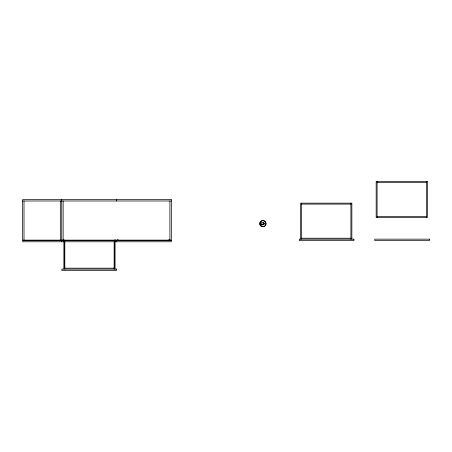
<?xml version="1.0" encoding="UTF-8"?>
<svg xmlns="http://www.w3.org/2000/svg" width="452" height="452" viewBox="0 0 452 452"><rect width="100%" height="100%" fill="white"/><g stroke="black" fill="none" stroke-linecap="round" stroke-linejoin="round"><path stroke-width="0.68" d="M263.488 223.859L263.601 223.52L263.245 223.576M264.087 223.7L264.041 223.994L263.979 223.102M264.07 223.876L264.081 223.452M260.081 224.808L260.222 225.039A3.062 3.051 0 0 0 264.974 225.864A3.062 3.051 0 0 0 264.623 221.062A3.062 3.051 0 0 0 260.041 222.565L259.945 222.926A3.062 3.051 0 0 0 260.081 224.751M263.883 224.328L263.527 224.655L263.945 224.164M263.183 224.797L260.188 225.023L263.527 224.599M260.019 222.695L263.019 222.491M377.098 182.422L426.405 182.422M22.6 200.993L171.319 200.993M301.603 204.095L350.916 204.095M377.098 216.548L426.405 216.548M301.603 238.221L350.916 238.221M117.232 239.814L118.362 239.814M168.777 239.786L169.907 239.786M64.822 268.172L114.13 268.172M263.256 222.48L263.685 222.774L263.375 222.576M263.685 222.712L263.923 223.051M426.405 181.484L426.405 217.485M377.098 181.484L377.098 217.485M351.854 239.159L351.854 203.157L300.665 203.157L300.665 239.159M350.916 203.157L350.916 239.159M301.603 203.157L301.603 239.159M169.907 200.993L169.907 240.131M116.526 199.586L116.526 200.993M115.074 239.458L115.074 269.109M114.525 241.577L114.525 268.403M114.13 241.577L114.13 269.109M64.822 241.577L64.822 269.109M64.427 241.577L64.427 268.403M63.879 239.458L63.879 269.109M63.144 200.993L63.144 240.131M61.738 199.586L61.738 240.131M60.325 200.993L60.325 240.131M24.007 200.993L24.007 240.131M261.2 221.181A3.062 3.051 0 0 1 265.929 223.169A3.062 3.051 0 0 1 262.183 226.672A3.062 3.051 0 0 1 260.505 221.83M260.714 221.593A3.062 3.051 0 0 1 260.945 221.373M263.075 223.542C263.589 224.893 264.092 222.52 263.075 223.542M260.538 223.689C260.906 225.09 261.663 222.774 260.538 223.689M260.691 223.751L261.075 223.876L260.691 223.751M427.349 181.484L376.16 181.484L376.16 217.485L427.349 217.485L427.349 181.484M171.319 199.586L22.6 199.586L22.6 240.131L171.319 240.131L171.319 199.586M353.905 239.159L299.275 239.159L299.275 240.571L353.905 240.571L353.905 239.159M429.4 239.159L374.764 239.159L374.764 240.571L429.4 240.571L429.4 239.159M61.658 240.362L22.758 240.362L22.764 241.775L61.658 241.775L61.658 240.362M116.446 240.362L61.817 240.362L61.817 241.775L116.446 241.775L116.446 240.362M171.24 240.362L116.605 240.362L116.605 241.775L171.24 241.775L171.24 240.362M116.446 269.109L61.817 269.109L61.817 270.516L116.446 270.516L116.446 269.109"/></g></svg>
